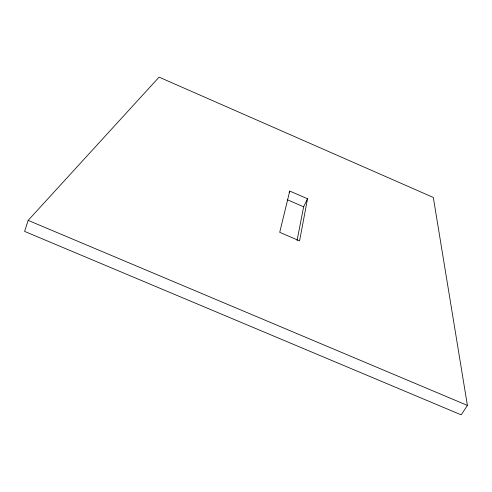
<?xml version="1.0" encoding="UTF-8"?>
<svg xmlns="http://www.w3.org/2000/svg" width="492" height="492" viewBox="0 0 492 492"><rect width="100%" height="100%" fill="white"/><g stroke="black" fill="none" stroke-linecap="round" stroke-linejoin="round"><path stroke-width="0.74" d="M307.518 198.762L299.585 240.865L279.714 232.322L289.751 191.056L307.518 198.762L303.638 206.806L297.051 240.606M28.167 220.379L24.6 231.406L461.213 414.854L467.4 405.408L433.317 197.458L159.082 77.146L28.167 220.379L467.4 405.408M289.118 192.409L289.751 191.056M287.31 199.74L303.638 206.806"/></g></svg>
